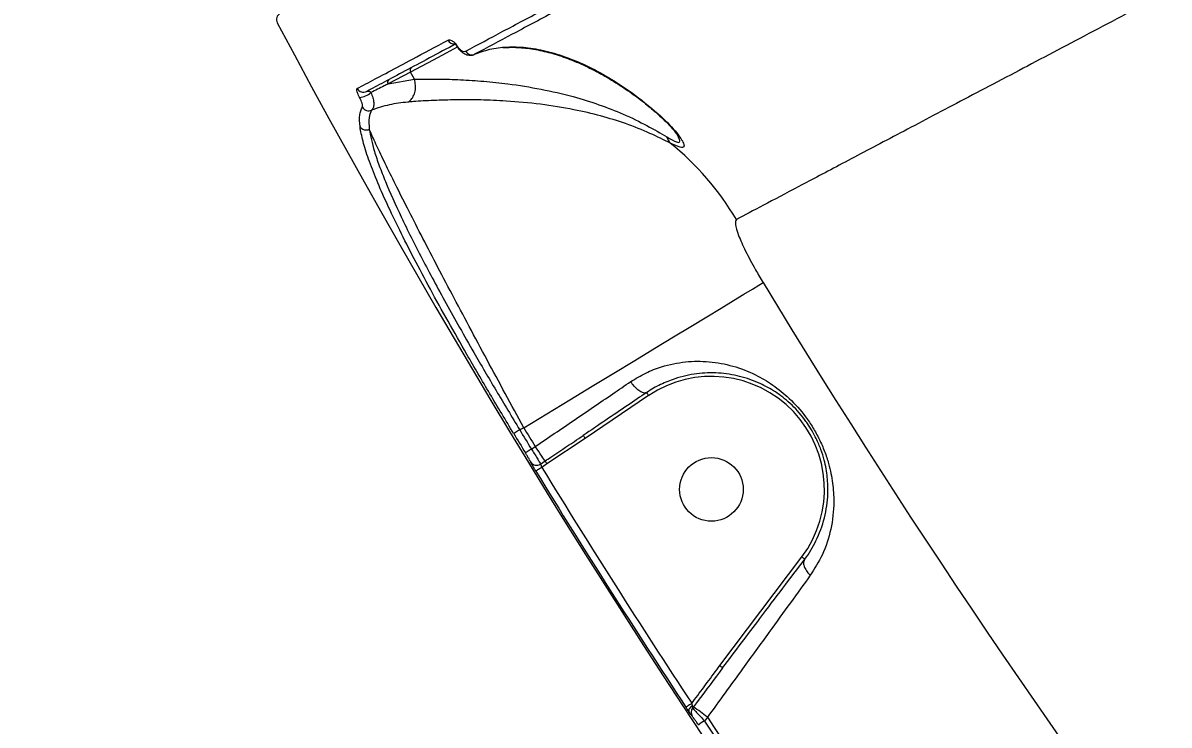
# Model space of a CAD drawing. Header units: millimetres. Extents: x -10374 to 11119, y -8221 to 9433.
# Drawn here: x -1353 to -1190.7, y -2140 to -2040.6 of the extents above; entities that cross this region are included whole.
import ezdxf

# ---------------------------------------------------------------- set-up
doc = ezdxf.new("R2010")
doc.units = ezdxf.units.MM
for name, color, linetype in [('DIKOM_ОБЪЕКТ', 7, 'Continuous'), ('DIKOM_РАЗМЕР_ЗОНА', 7, 'Continuous'), ('DIKOM_РАЗМЕР_ОБЪЕКТА', 7, 'Continuous')]:
    doc.layers.add(name, color=color, linetype=linetype)
doc.styles.add('style1', font='arial.ttf', dxfattribs={"width": 0.8})
doc.dimstyles.new('1-50', dxfattribs={"dimtxt": 300, "dimasz": 200, "dimexe": 100, "dimexo": 0, "dimgap": 100, "dimtad": 0, "dimdec": 0, "dimtxsty": 'style1', "dimcen": 0, "dimclrd": 7, "dimclre": 7, "dimadec": 1, "dimazin": 2, "dimtfac": 1, "dimtdec": 0, "dimtmove": 1, "dimatfit": 3, "dimfxl": 0, "dimlwd": 25, "dimlwe": 18, "dimarcsym": 0})

# ---------------------------------------------------------------- blocks, each defined once
blk = doc.blocks.new('*D16')
at = {"layer": 'Defpoints', "color": 0, "transparency": 16777216}
for p in [(-9045.1, 5161.67), (3694.49, 5161.67), (1813.16, -6719.94)]:
    blk.add_point(p, dxfattribs=at)
at = {"layer": 'DIKOM_РАЗМЕР_ОБЪЕКТА', "color": 7, "lineweight": 18, "transparency": 16777216}
for p, q in [((3694.49, 5161.67), (-9145.1, 5161.67)), ((1813.16, -6719.94), (-9145.1, -6719.94))]:
    blk.add_line(p, q, dxfattribs=at)
at = {"layer": 'DIKOM_РАЗМЕР_ОБЪЕКТА', "color": 7, "lineweight": 25, "transparency": 16777216}
for p, q in [((-9045.1, 4961.67), (-9045.1, -0.45)), ((-9045.1, -6519.94), (-9045.1, -1080.23))]:
    blk.add_line(p, q, dxfattribs=at)
at = {"layer": 'DIKOM_РАЗМЕР_ОБЪЕКТА', "color": 7, "transparency": 16777216}
for points in [[(-9078.43, 4961.67), (-9011.76, 4961.67), (-9045.1, 5161.67)], [(-9078.43, -6519.94), (-9011.76, -6519.94), (-9045.1, -6719.94)]]:
    blk.add_solid(points, dxfattribs=at)
at = {"layer": 'DIKOM_РАЗМЕР_ОБЪЕКТА', "color": 0, "transparency": 16777216, "insert": (-9045.1, -540.34), "char_height": 300, "attachment_point": 5, "rotation": 90, "style": 'style1'}
blk.add_mtext('11900', dxfattribs=at)
blk = doc.blocks.new('*D14')
at = {"layer": 'Defpoints', "color": 0, "transparency": 16777216}
for p in [(-7515.85, 9236.32), (11119.43, -1423.4), (-7515.85, -2401.58)]:
    blk.add_point(p, dxfattribs=at)
at = {"layer": 'DIKOM_РАЗМЕР_ЗОНА', "color": 7, "lineweight": 18, "transparency": 16777216}
for p, q in [((-7515.85, -2401.58), (-7515.85, 9336.32)), ((11119.43, -1423.4), (11119.43, 9336.32))]:
    blk.add_line(p, q, dxfattribs=at)
at = {"layer": 'DIKOM_РАЗМЕР_ЗОНА', "color": 7, "lineweight": 25, "transparency": 16777216}
for p, q in [((-7315.85, 9236.32), (77.56, 9236.32)), ((10919.43, 9236.32), (1157.34, 9236.32))]:
    blk.add_line(p, q, dxfattribs=at)
at = {"layer": 'DIKOM_РАЗМЕР_ЗОНА', "color": 7, "transparency": 16777216}
for points in [[(-7315.85, 9269.65), (-7315.85, 9202.98), (-7515.85, 9236.32)], [(10919.43, 9269.65), (10919.43, 9202.98), (11119.43, 9236.32)]]:
    blk.add_solid(points, dxfattribs=at)
at = {"layer": 'DIKOM_РАЗМЕР_ЗОНА', "color": 0, "transparency": 16777216, "insert": (617.45, 9236.32), "char_height": 300, "attachment_point": 5, "style": 'style1'}
blk.add_mtext('18650', dxfattribs=at)
blk = doc.blocks.new('*D13')
at = {"layer": 'Defpoints', "color": 0, "transparency": 16777216}
for p in [(-10176.97, 7112.81), (3082.33, 7112.81), (2015.48, -8221.4)]:
    blk.add_point(p, dxfattribs=at)
at = {"layer": 'DIKOM_РАЗМЕР_ЗОНА', "color": 7, "lineweight": 18, "transparency": 16777216}
for p, q in [((3082.33, 7112.81), (-10276.97, 7112.81)), ((2015.48, -8221.4), (-10276.97, -8221.4))]:
    blk.add_line(p, q, dxfattribs=at)
at = {"layer": 'DIKOM_РАЗМЕР_ЗОНА', "color": 7, "lineweight": 25, "transparency": 16777216}
for p, q in [((-10176.97, 6912.81), (-10176.97, -14.41)), ((-10176.97, -8021.4), (-10176.97, -1094.19))]:
    blk.add_line(p, q, dxfattribs=at)
at = {"layer": 'DIKOM_РАЗМЕР_ЗОНА', "color": 7, "transparency": 16777216}
for points in [[(-10210.3, 6912.81), (-10143.64, 6912.81), (-10176.97, 7112.81)], [(-10210.3, -8021.4), (-10143.64, -8021.4), (-10176.97, -8221.4)]]:
    blk.add_solid(points, dxfattribs=at)
at = {"layer": 'DIKOM_РАЗМЕР_ЗОНА', "color": 0, "transparency": 16777216, "insert": (-10176.97, -554.3), "char_height": 300, "attachment_point": 5, "rotation": 90, "style": 'style1'}
blk.add_mtext('15300', dxfattribs=at)

msp = doc.modelspace()

# ---------------------------------------------------------------- linework, layer by layer
at = {"layer": 'DIKOM_ОБЪЕКТ', "color": 7, "linetype": 'Continuous', "lineweight": 15}
for p, q in [((-1298.09, -2047.54), (-1301.25, -2049.22)), ((-1297.54, -2048.57), (-1298.09, -2047.54)), ((-1301.25, -2049.22), (-1297.54, -2048.57)), ((-1297.54, -2048.57), (-1297.54, -2048.57)), ((-1264.36, -2093.33), (-1273.34, -2099.41)), ((-1282.04, -2097.9), (-1282.62, -2098.21)), ((-1273.34, -2099.41), (-1278.76, -2103.02)), ((-1280.96, -2100.94), (-1280.41, -2100.57)), ((-1279.68, -2103.05), (-1279.03, -2102.61)), ((-1278.76, -2103.02), (-1279.49, -2103.52)), ((-1254.28, -2131.59), (-1242.65, -2116.21)), ((-1258.01, -2137.42), (-1258.14, -2137.6)), ((-1256.04, -2138.9), (-1256.46, -2139.46))]:
    msp.add_line(p, q, dxfattribs=at)
at = {"layer": 'DIKOM_ОБЪЕКТ', "color": 7, "linetype": 'Continuous', "lineweight": 15, "flags": 128}
for points in [[(-1291.46, -2044.02), (-1293.02, -2044.85), (-1294.9, -2045.84), (-1296.6, -2046.75), (-1298.09, -2047.54)], [(-1282.04, -2097.9), (-1278.78, -2095.92), (-1275.54, -2093.96), (-1272.37, -2092.04), (-1269.28, -2090.17), (-1266.31, -2088.37), (-1263.49, -2086.65), (-1260.83, -2085.04), (-1258.37, -2083.55), (-1256.12, -2082.19), (-1254.11, -2080.97), (-1252.35, -2079.9), (-1250.87, -2079), (-1249.67, -2078.27), (-1248.76, -2077.72), (-1248.16, -2077.36)], [(-1264.36, -2093.33), (-1264.41, -2093.25), (-1264.46, -2093.17), (-1264.51, -2093.1), (-1264.55, -2093.04), (-1264.59, -2092.99), (-1264.62, -2092.95), (-1264.63, -2092.93), (-1264.64, -2092.92)], [(-1282.62, -2098.21), (-1282.78, -2098.31), (-1282.94, -2098.4), (-1283.09, -2098.49), (-1283.21, -2098.57), (-1283.32, -2098.63), (-1283.4, -2098.68), (-1283.45, -2098.71), (-1283.48, -2098.73)], [(-1273.34, -2099.41), (-1273.4, -2099.33), (-1273.45, -2099.25), (-1273.5, -2099.18), (-1273.54, -2099.12), (-1273.57, -2099.07), (-1273.6, -2099.03), (-1273.62, -2099.01), (-1273.62, -2099)], [(-1280.96, -2100.94), (-1281.12, -2101.04), (-1281.28, -2101.14), (-1281.42, -2101.23), (-1281.55, -2101.3), (-1281.66, -2101.37), (-1281.74, -2101.42), (-1281.79, -2101.45), (-1281.81, -2101.46)], [(-1279.03, -2102.61), (-1279.09, -2102.52), (-1279.2, -2102.37), (-1279.34, -2102.17), (-1279.51, -2101.91), (-1279.71, -2101.61), (-1279.93, -2101.28), (-1280.17, -2100.93), (-1280.41, -2100.57)], [(-1279.49, -2103.52), (-1279.66, -2103.62), (-1279.81, -2103.72), (-1279.96, -2103.81), (-1280.09, -2103.89), (-1280.19, -2103.95), (-1280.27, -2104), (-1280.32, -2104.03), (-1280.34, -2104.04)], [(-1242.65, -2116.21), (-1242.57, -2116.27), (-1242.5, -2116.32), (-1242.43, -2116.38), (-1242.37, -2116.42), (-1242.32, -2116.46), (-1242.28, -2116.49), (-1242.26, -2116.5), (-1242.25, -2116.51)], [(-1254.28, -2131.59), (-1254.2, -2131.65), (-1254.12, -2131.71), (-1254.05, -2131.76), (-1253.99, -2131.81), (-1253.94, -2131.84), (-1253.91, -2131.87), (-1253.89, -2131.89), (-1253.88, -2131.9)], [(-1258.25, -2136.92), (-1258.41, -2137.03), (-1258.56, -2137.13), (-1258.71, -2137.22), (-1258.83, -2137.31), (-1258.93, -2137.37), (-1259.01, -2137.43), (-1259.06, -2137.46), (-1259.09, -2137.47)], [(-1258.21, -2137.26), (-1258.34, -2137.37), (-1258.45, -2137.49), (-1258.54, -2137.6), (-1258.62, -2137.72), (-1258.67, -2137.83), (-1258.69, -2137.93), (-1258.69, -2138.02), (-1258.66, -2138.1)], [(-1258.21, -2137.26), (-1258.17, -2137.29), (-1258.14, -2137.32), (-1258.1, -2137.34), (-1258.07, -2137.36), (-1258.05, -2137.38), (-1258.03, -2137.4), (-1258.02, -2137.41), (-1258.01, -2137.42)]]:
    msp.add_lwpolyline(points, dxfattribs=at)
at = {"layer": 'DIKOM_ОБЪЕКТ', "color": 7, "linetype": 'Continuous', "lineweight": 15}
msp.add_circle((-1255.47, -2106.64), 4.5, dxfattribs=at)
for centre, radius, start, end in [((-1316.07, -2040.11), 1, 118, 208.0474), ((-249.06, -1471.64), 1210, 208.04739, 238.95261), ((-1291.89, -2042.56), 1, 207.9329, 274.7045), ((-1291.44, -2043.87), 0.0765, 140.5071, 201.9474), ((-1289.4, -2044.13), 0.977, 207.3588, 293.9167), ((-1297.71, -2047.28), 0.455, 126.289, 214.3332), ((-1304.76, -2049.4), 0.993, 208.2895, 297.6327), ((-1300.88, -2048.97), 0.454, 126.1918, 214.4304), ((-1305.7, -2048.09), 3.09, 277.4931, 310.403), ((-1304.02, -2052.02), 1.01, 209.3314, 295.2264), ((-1304.38, -2054.72), 1.02, 212.6227, 296.7204), ((-1259.96, -2056.3), 1.86, 193.5799, 224.4081), ((-1286.72, -2089.05), 40.44, 30.6732, 51.048), ((-249.06, -1471.64), 1168.37, 211.22698, 235.77302), ((-1255.47, -2106.64), 16, 323.2734, 123.7266), ((-249.06, -1471.64), 1209.65, 211.22521, 211.37685), ((-249.06, -1471.64), 1208.65, 211.22521, 211.37685), ((-249.06, -1471.64), 1208, 211.22698, 211.37538), ((-1280.24, -2102.22), 1, 212.2793, 303.9745), ((-249.06, -1471.64), 1208.75, 211.51743, 213.39379), ((-1222.9, -2064.9), 67.62, 213.8998, 214.3177), ((-249.06, -1471.64), 1209.75, 211.51743, 213.39379), ((-1257.35, -2138.21), 0.996, 142.5169, 212.8111), ((-1333.03, -2238.75), 126.08, 52.366, 53.4863), ((-249.06, -1471.64), 1208, 213.52992, 218.76044), ((-1255.62, -2141.63), 2.33, 111.1716, 135.9241), ((-249.06, -1471.64), 1208.65, 213.54093, 218.75788)]:
    msp.add_arc(centre, radius, start, end, dxfattribs=at)
for points, knots in [([(-796.36, -1829.79), (-801.6, -1832.51), (-812.09, -1837.93), (-828.16, -1846.26), (-844.41, -1854.69), (-861.06, -1863.34), (-878.07, -1872.19), (-895.41, -1881.22), (-912.8, -1890.29), (-930.78, -1899.68), (-949.31, -1909.36), (-968.35, -1919.32), (-987.25, -1929.21), (-1005.92, -1939), (-1024.29, -1948.63), (-1042.27, -1958.06), (-1059.82, -1967.28), (-1076.93, -1976.26), (-1093.55, -1985), (-1109.63, -1993.46), (-1125.08, -2001.58), (-1139.83, -2009.34), (-1153.84, -2016.72), (-1167.12, -2023.71), (-1179.64, -2030.31), (-1191.34, -2036.47), (-1202.16, -2042.17), (-1212.24, -2047.49), (-1221.5, -2052.37), (-1229.86, -2056.77), (-1237.14, -2060.61), (-1243.27, -2063.85), (-1248.34, -2066.52), (-1250.74, -2067.79), (-1251.93, -2068.42)], [0, 0, 0, 0, 0.027767, 0.055566, 0.083366, 0.111132, 0.140038, 0.16898, 0.197923, 0.226828, 0.258638, 0.290548, 0.322511, 0.354472, 0.386382, 0.418191, 0.449895, 0.4817, 0.513555, 0.545411, 0.577215, 0.608919, 0.640547, 0.672276, 0.704055, 0.735834, 0.767563, 0.799191, 0.832594, 0.866026, 0.899429, 0.932943, 0.966486, 1, 1, 1, 1]), ([(-1290.27, -2044.57), (-1288.55, -2043.66), (-1285.13, -2041.84), (-1279.17, -2038.67), (-1272.67, -2035.22), (-1267.81, -2032.63), (-1265.38, -2031.34)], [0, 0, 0, 0, 0.249096, 0.498193, 0.749096, 1, 1, 1, 1]), ([(-1264.17, -2031.82), (-1266.58, -2033.1), (-1271.4, -2035.66), (-1277.87, -2039.1), (-1283.84, -2042.27), (-1287.28, -2044.1), (-1289.01, -2045.02)], [0, 0, 0, 0, 0.249098, 0.498194, 0.749096, 1, 1, 1, 1]), ([(-1305.64, -2049.87), (-1305.54, -2049.82), (-1305.06, -2049.56), (-1303.71, -2048.84), (-1301.3, -2047.56), (-1297.62, -2045.61), (-1294.51, -2043.95), (-1292.77, -2043.03)], [0, 0, 0, 0, 0.032166, 0.160835, 0.418395, 0.675956, 1, 1, 1, 1]), ([(-1291.61, -2043.53), (-1292.91, -2044.22), (-1295.55, -2045.62), (-1298.93, -2047.42), (-1301.93, -2049.02), (-1303.51, -2049.86), (-1304.3, -2050.28)], [0, 0, 0, 0, 0.242267, 0.493921, 0.746961, 1, 1, 1, 1]), ([(-1292.77, -2043.03), (-1292.74, -2043.01), (-1292.62, -2042.96), (-1292.36, -2042.99), (-1292, -2043.22), (-1291.72, -2043.49), (-1291.57, -2043.71), (-1291.49, -2043.82)], [0, 0, 0, 0, 0.095085, 0.47195, 0.715792, 0.8572, 1, 1, 1, 1]), ([(-1291.86, -2043.51), (-1291.86, -2043.51), (-1291.89, -2043.5), (-1291.81, -2043.53), (-1291.69, -2043.65), (-1291.59, -2043.78), (-1291.53, -2043.87), (-1291.51, -2043.9)], [0, 0, 0, 0, 0.083855, 0.474209, 0.726744, 0.903846, 1, 1, 1, 1]), ([(-1291.49, -2043.82), (-1291.42, -2043.93), (-1291.27, -2044.14), (-1291, -2044.41), (-1290.67, -2044.62), (-1290.42, -2044.64), (-1290.29, -2044.58), (-1290.27, -2044.57)], [0, 0, 0, 0, 0.145562, 0.28998, 0.532113, 0.909818, 1, 1, 1, 1]), ([(-1291.43, -2044), (-1291.36, -2044.1), (-1291.17, -2044.38), (-1290.79, -2044.75), (-1290.27, -2045.07), (-1289.66, -2045.19), (-1289.17, -2045.15), (-1289, -2045.01), (-1288.98, -2045)], [0, 0, 0, 0, 0.101072, 0.281834, 0.511473, 0.753575, 0.982825, 1, 1, 1, 1]), ([(-1289.01, -2045.02), (-1288.3, -2044.76), (-1286.86, -2044.23), (-1284.44, -2043.93), (-1281.78, -2044), (-1278.92, -2044.5), (-1275.93, -2045.41), (-1272.85, -2046.72), (-1269.65, -2048.48), (-1266.26, -2050.71), (-1263.83, -2052.77), (-1262.61, -2053.81)], [0, 0, 0, 0, 0.107959, 0.221265, 0.334571, 0.449783, 0.564985, 0.672071, 0.779128, 0.889621, 1, 1, 1, 1]), ([(-1285, -2044.07), (-1284.4, -2044.05), (-1283.13, -2043.99), (-1280.96, -2044.22), (-1278.6, -2044.7), (-1276.16, -2045.46), (-1273.7, -2046.47), (-1271.21, -2047.72), (-1268.83, -2049.12), (-1266.62, -2050.62), (-1264.72, -2052.06), (-1263.5, -2053.12), (-1262.97, -2053.58)], [0, 0, 0, 0, 0.104908, 0.224889, 0.345696, 0.461084, 0.571614, 0.677408, 0.779332, 0.863579, 0.940785, 1, 1, 1, 1]), ([(-1305.29, -2051.15), (-1305.31, -2051.12), (-1305.39, -2050.96), (-1305.53, -2050.65), (-1305.66, -2050.28), (-1305.71, -2049.98), (-1305.66, -2049.9), (-1305.64, -2049.87)], [0, 0, 0, 0, 0.049094, 0.217902, 0.426675, 0.702244, 1, 1, 1, 1]), ([(-1301.25, -2049.22), (-1301.44, -2049.31), (-1302.26, -2049.71), (-1303.07, -2050.12), (-1303.69, -2050.44)], [0, 0, 0, 0, 0.234346, 1, 1, 1, 1]), ([(-1298.46, -2051.79), (-1298.43, -2051.78), (-1298.31, -2051.71), (-1298.02, -2051.48), (-1297.66, -2051), (-1297.4, -2050.24), (-1297.34, -2049.39), (-1297.47, -2048.84), (-1297.54, -2048.57)], [0, 0, 0, 0, 0.034278, 0.136495, 0.352347, 0.56826, 0.784125, 1, 1, 1, 1]), ([(-1297.54, -2048.57), (-1297.54, -2048.57), (-1297.25, -2048.57), (-1296.28, -2048.52), (-1294.09, -2048.53), (-1291.03, -2048.6), (-1287.71, -2048.82), (-1283.87, -2049.23), (-1279.57, -2049.92), (-1275.23, -2050.92), (-1271.35, -2052.14), (-1267.83, -2053.5), (-1264.5, -2055.13), (-1262.68, -2056.2), (-1261.77, -2056.73)], [0, 0, 0, 0, 0.000015, 0.026509, 0.109101, 0.191773, 0.27517, 0.358628, 0.47322, 0.587943, 0.686269, 0.784629, 0.892492, 1, 1, 1, 1]), ([(-1304.9, -2052.51), (-1304.88, -2052.46), (-1304.85, -2052.36), (-1304.93, -2052.01), (-1305.08, -2051.6), (-1305.22, -2051.3), (-1305.29, -2051.15)], [0, 0, 0, 0, 0.29747, 0.589058, 0.802868, 1, 1, 1, 1]), ([(-1304.3, -2050.28), (-1304.25, -2050.26), (-1304.15, -2050.22), (-1303.98, -2050.23), (-1303.85, -2050.29), (-1303.76, -2050.36), (-1303.72, -2050.41), (-1303.7, -2050.43), (-1303.69, -2050.44)], [0, 0, 0, 0, 0.348242, 0.649207, 0.844488, 0.934241, 0.969502, 1, 1, 1, 1]), ([(-1303.69, -2050.44), (-1303.59, -2050.69), (-1303.39, -2051.19), (-1303.26, -2051.93), (-1303.3, -2052.58), (-1303.49, -2052.81), (-1303.59, -2052.93)], [0, 0, 0, 0, 0.214685, 0.434796, 0.718822, 1, 1, 1, 1]), ([(-1261.29, -2057.6), (-1262.21, -2057.14), (-1264.05, -2056.23), (-1267.47, -2054.85), (-1271.11, -2053.73), (-1275.14, -2052.78), (-1279.66, -2052.06), (-1284.14, -2051.64), (-1288.15, -2051.47), (-1291.63, -2051.46), (-1294.86, -2051.55), (-1297.1, -2051.68), (-1298.19, -2051.77), (-1298.46, -2051.79)], [0, 0, 0, 0, 0.107145, 0.214584, 0.311345, 0.408096, 0.521758, 0.635293, 0.719266, 0.803182, 0.887822, 0.972407, 1, 1, 1, 1]), ([(-1305.24, -2055.27), (-1305.29, -2054.67), (-1305.38, -2053.47), (-1305.06, -2052.83), (-1304.9, -2052.51)], [0, 0, 0, 0, 0.496493, 1, 1, 1, 1]), ([(-1303.59, -2052.93), (-1303.75, -2053.24), (-1304.06, -2053.87), (-1303.97, -2055.04), (-1303.92, -2055.63)], [0, 0, 0, 0, 0.496484, 1, 1, 1, 1]), ([(-1298.46, -2051.79), (-1299.35, -2051.9), (-1301.12, -2052.1), (-1302.76, -2052.65), (-1303.59, -2052.93)], [0, 0, 0, 0, 0.497883, 1, 1, 1, 1]), ([(-1262.97, -2053.61), (-1262.69, -2053.86), (-1262.04, -2054.43), (-1261.25, -2055.25), (-1260.63, -2055.98), (-1260.31, -2056.42), (-1260.17, -2056.66), (-1260.18, -2056.65), (-1260.18, -2056.65)], [0, 0, 0, 0, 0.199162, 0.459587, 0.674434, 0.84992, 0.991522, 1, 1, 1, 1]), ([(-1262.61, -2053.81), (-1262.64, -2053.8), (-1262.77, -2053.74), (-1262.87, -2053.64), (-1262.95, -2053.56)], [0, 0, 0, 0, 0.210276, 1, 1, 1, 1]), ([(-1262.61, -2053.81), (-1261.8, -2054.6), (-1260.68, -2055.7), (-1259.77, -2056.96), (-1259.36, -2057.7), (-1259.3, -2058.22), (-1259.87, -2058.28), (-1260.77, -2057.85), (-1261.29, -2057.6)], [0, 0, 0, 0, 0.303071, 0.41643, 0.529521, 0.668763, 0.808546, 1, 1, 1, 1]), ([(-1283.48, -2098.73), (-1284.61, -2096.85), (-1286.87, -2093.09), (-1289.98, -2087.75), (-1292.8, -2082.8), (-1295.31, -2078.26), (-1297.61, -2073.93), (-1299.67, -2069.88), (-1301.45, -2066.15), (-1302.94, -2062.77), (-1304.07, -2059.81), (-1304.89, -2057.25), (-1305.12, -2055.93), (-1305.24, -2055.27)], [0, 0, 0, 0, 0.102181, 0.204366, 0.29249, 0.380892, 0.469013, 0.557402, 0.646077, 0.734468, 0.822882, 0.911581, 1, 1, 1, 1]), ([(-1282.04, -2097.9), (-1282.92, -2096.29), (-1284.67, -2093.06), (-1287.27, -2088.26), (-1289.79, -2083.54), (-1292.22, -2078.97), (-1294.51, -2074.62), (-1296.62, -2070.54), (-1298.55, -2066.77), (-1300.26, -2063.38), (-1301.71, -2060.43), (-1302.9, -2057.94), (-1303.58, -2056.43), (-1303.87, -2055.76), (-1303.92, -2055.63)], [0, 0, 0, 0, 0.087443, 0.174885, 0.263314, 0.352018, 0.440447, 0.52975, 0.619338, 0.708642, 0.79855, 0.888752, 0.97866, 1, 1, 1, 1]), ([(-1303.92, -2055.63), (-1303.74, -2056.61), (-1303.46, -2058.1), (-1302.54, -2060.77), (-1301.39, -2063.72), (-1299.87, -2067.13), (-1298.02, -2070.91), (-1295.98, -2074.9), (-1293.66, -2079.21), (-1291.14, -2083.71), (-1288.8, -2087.82), (-1285.96, -2092.67), (-1283.74, -2096.35), (-1282.62, -2098.21)], [0, 0, 0, 0, 0.130741, 0.198063, 0.265384, 0.396114, 0.463448, 0.530784, 0.661198, 0.728347, 0.795494, 0.896889, 1, 1, 1, 1]), ([(-1261.77, -2056.73), (-1261.27, -2057.03), (-1260.41, -2057.53), (-1259.89, -2057.5), (-1259.94, -2057.1), (-1260.15, -2056.74), (-1260.2, -2056.66)], [0, 0, 0, 0, 0.384338, 0.655427, 0.928216, 1, 1, 1, 1]), ([(-1251.93, -2068.42), (-1252.02, -2068.59), (-1252.21, -2068.93), (-1251.7, -2070.58), (-1250.69, -2072.84), (-1249.43, -2075.22), (-1248.52, -2076.75), (-1248.16, -2077.36)], [0, 0, 0, 0, 0.209905, 0.422889, 0.638261, 0.855355, 1, 1, 1, 1]), ([(-1266.9, -2091.37), (-1266.2, -2090.95), (-1264.79, -2090.09), (-1262.18, -2089.09), (-1259.15, -2088.47), (-1255.74, -2088.46), (-1252.42, -2089.08), (-1249.42, -2090.24), (-1246.77, -2091.79), (-1244.36, -2093.72), (-1242.44, -2095.86), (-1241.07, -2097.89), (-1240.16, -2099.55), (-1239.42, -2101.26), (-1238.73, -2103.36), (-1238.25, -2105.76), (-1238.06, -2108.86), (-1238.45, -2112.29), (-1239.56, -2115.79), (-1240.87, -2117.86), (-1241.47, -2118.8)], [0, 0, 0, 0, 0.045082, 0.090185, 0.158888, 0.227684, 0.298404, 0.369115, 0.425046, 0.480819, 0.540821, 0.571386, 0.601955, 0.634466, 0.66703, 0.719847, 0.772771, 0.852885, 0.932988, 1, 1, 1, 1]), ([(-1242.25, -2116.51), (-1242.25, -2116.51), (-1241.6, -2115.7), (-1240.51, -2113.79), (-1239.35, -2110.71), (-1238.92, -2107.67), (-1239, -2104.94), (-1239.37, -2102.84), (-1239.94, -2100.99), (-1240.68, -2099.23), (-1241.53, -2097.77), (-1242.77, -2096.05), (-1244.29, -2094.39), (-1246.41, -2092.77), (-1248.78, -2091.48), (-1251.46, -2090.54), (-1254.45, -2090.08), (-1257.53, -2090.17), (-1260.3, -2090.77), (-1262.67, -2091.76), (-1264.02, -2092.46), (-1264.64, -2092.92), (-1264.64, -2092.92)], [0, 0, 0, 0, 0.000051, 0.06879, 0.150686, 0.232579, 0.285126, 0.337537, 0.368492, 0.399369, 0.443488, 0.455882, 0.512444, 0.567506, 0.622788, 0.694933, 0.767097, 0.837759, 0.908344, 0.954173, 0.999976, 1, 1, 1, 1]), ([(-1280.41, -2100.57), (-1278.58, -2099.32), (-1274.85, -2096.79), (-1270.33, -2093.71), (-1267.75, -2091.95), (-1266.9, -2091.37)], [0, 0, 0, 0, 0.395882, 0.803223, 1, 1, 1, 1]), ([(-1264.64, -2092.92), (-1264.75, -2092.96), (-1264.97, -2093.04), (-1265.46, -2092.85), (-1266.01, -2092.46), (-1266.48, -2091.96), (-1266.77, -2091.58), (-1266.88, -2091.41), (-1266.9, -2091.37)], [0, 0, 0, 0, 0.212328, 0.424679, 0.637013, 0.849373, 0.965453, 1, 1, 1, 1]), ([(-1264.64, -2092.92), (-1265.53, -2093.52), (-1267.42, -2094.8), (-1270.43, -2096.84), (-1272.55, -2098.27), (-1273.62, -2099)], [0, 0, 0, 0, 0.309366, 0.653234, 1, 1, 1, 1]), ([(-1279.03, -2102.61), (-1278.76, -2102.43), (-1277.37, -2101.5), (-1275.56, -2100.3), (-1274.04, -2099.28), (-1273.62, -2099)], [0, 0, 0, 0, 0.153649, 0.768274, 1, 1, 1, 1]), ([(-1281.08, -2102.76), (-1281.1, -2102.71), (-1281.14, -2102.63), (-1281.29, -2102.34), (-1281.51, -2101.96), (-1281.7, -2101.65), (-1281.8, -2101.49), (-1281.81, -2101.46)], [0, 0, 0, 0, 0.240728, 0.481288, 0.722052, 0.962715, 1, 1, 1, 1]), ([(-1280.96, -2100.94), (-1280.94, -2100.98), (-1280.76, -2101.25), (-1280.44, -2101.76), (-1280.06, -2102.38), (-1279.78, -2102.85), (-1279.71, -2102.98), (-1279.68, -2103.05)], [0, 0, 0, 0, 0.037289, 0.278122, 0.518916, 0.759395, 1, 1, 1, 1]), ([(-1280.34, -2104.04), (-1280.36, -2104.02), (-1280.46, -2103.86), (-1280.65, -2103.55), (-1280.87, -2103.17), (-1281.03, -2102.88), (-1281.06, -2102.8), (-1281.08, -2102.76)], [0, 0, 0, 0, 0.037293, 0.277835, 0.51858, 0.759215, 1, 1, 1, 1]), ([(-1279.68, -2103.05), (-1279.67, -2103.07), (-1279.67, -2103.1), (-1279.63, -2103.21), (-1279.58, -2103.34), (-1279.53, -2103.46), (-1279.5, -2103.51), (-1279.49, -2103.52)], [0, 0, 0, 0, 0.240268, 0.481066, 0.722246, 0.962615, 1, 1, 1, 1]), ([(-1253.88, -2131.9), (-1252.99, -2130.72), (-1251.2, -2128.35), (-1248.33, -2124.55), (-1245.28, -2120.52), (-1243.27, -2117.86), (-1242.25, -2116.51)], [0, 0, 0, 0, 0.216069, 0.434107, 0.714765, 1, 1, 1, 1]), ([(-1242.25, -2116.51), (-1242.32, -2116.65), (-1242.47, -2116.94), (-1242.37, -2117.53), (-1242.06, -2118.14), (-1241.71, -2118.57), (-1241.5, -2118.77), (-1241.47, -2118.8)], [0, 0, 0, 0, 0.24622, 0.492463, 0.738694, 0.958029, 1, 1, 1, 1]), ([(-1241.47, -2118.8), (-1242.39, -2120.08), (-1244.25, -2122.65), (-1247.48, -2127.1), (-1250.6, -2131.41), (-1253.54, -2135.45), (-1255.2, -2137.75), (-1256.04, -2138.9)], [0, 0, 0, 0, 0.210643, 0.424754, 0.676217, 0.837407, 1, 1, 1, 1]), ([(-1258.25, -2136.92), (-1258.12, -2136.75), (-1256.79, -2134.98), (-1255.47, -2133.2), (-1254.28, -2131.59)], [0, 0, 0, 0, 0.097381, 1, 1, 1, 1]), ([(-1253.88, -2131.9), (-1255.07, -2133.5), (-1256.44, -2135.34), (-1257.83, -2137.18), (-1258.01, -2137.42)], [0, 0, 0, 0, 0.870184, 1, 1, 1, 1]), ([(-1258.66, -2138.1), (-1258.7, -2138.04), (-1258.84, -2137.85), (-1258.98, -2137.63), (-1259.09, -2137.47)], [0, 0, 0, 0, 0.287931, 1, 1, 1, 1]), ([(-1258.25, -2136.92), (-1258.24, -2137.01), (-1258.23, -2137.12), (-1258.21, -2137.23), (-1258.21, -2137.26)], [0, 0, 0, 0, 0.721051, 1, 1, 1, 1]), ([(-1258.21, -2137.26), (-1258.2, -2137.31), (-1258.19, -2137.42), (-1258.17, -2137.53), (-1258.15, -2137.59), (-1258.15, -2137.6), (-1258.14, -2137.6)], [0, 0, 0, 0, 0.328305, 0.678735, 0.920472, 1, 1, 1, 1]), ([(-1258.14, -2137.6), (-1258.09, -2137.65), (-1257.98, -2137.76), (-1257.58, -2138.2), (-1257.05, -2138.78), (-1256.66, -2139.24), (-1256.46, -2139.46)], [0, 0, 0, 0, 0.242533, 0.491707, 0.747318, 1, 1, 1, 1]), ([(-1258.19, -2138.74), (-1258.22, -2138.71), (-1258.28, -2138.65), (-1258.45, -2138.41), (-1258.6, -2138.2), (-1258.66, -2138.1)], [0, 0, 0, 0, 0.350937, 0.701409, 1, 1, 1, 1]), ([(-1257.29, -2140.01), (-1257.4, -2139.86), (-1257.6, -2139.55), (-1257.88, -2139.15), (-1258.1, -2138.85), (-1258.16, -2138.78), (-1258.19, -2138.74)], [0, 0, 0, 0, 0.256688, 0.513631, 0.761247, 1, 1, 1, 1])]:
    msp.add_open_spline(points, degree=3, knots=knots, dxfattribs=at)

# ---------------------------------------------------------------- dimensions: what is measured, and where the dimension line sits
at = {"layer": 'DIKOM_РАЗМЕР_ЗОНА'}
for base, p1, p2, angle, text, picture, middle in [((-7515.85, 9236.32), (11119.43, -1423.4), (-7515.85, -2401.58), 180, '18650', '*D14', (617.45, 9236.32)), ((-10176.97, 7112.81), (2015.48, -8221.4), (3082.33, 7112.81), 270, '15300', '*D13', (-10176.97, -554.3))]:
    dim = msp.add_linear_dim(base=base, p1=p1, p2=p2, angle=angle, text=text, dimstyle='1-50', override={"dimscale": 1, "dimtix": 0, "dimtofl": 1, "dimtmove": 1, "dimatfit": 3}, dxfattribs=at)
    dim.commit()
    dim.dimension.update_dxf_attribs({"geometry": picture, "text_midpoint": middle, "dimtype": 160})
at = {"layer": 'DIKOM_РАЗМЕР_ОБЪЕКТА'}
dim = msp.add_linear_dim(base=(-9045.1, 5161.67), p1=(1813.16, -6719.94), p2=(3694.49, 5161.67), angle=270, text='11900', dimstyle='1-50', override={"dimscale": 1, "dimtix": 0, "dimtofl": 1, "dimtmove": 1, "dimatfit": 3}, dxfattribs=at)
dim.commit()
dim.dimension.update_dxf_attribs({"geometry": '*D16', "text_midpoint": (-9045.1, -540.34), "dimtype": 160})

doc.saveas('drawing.dxf')
